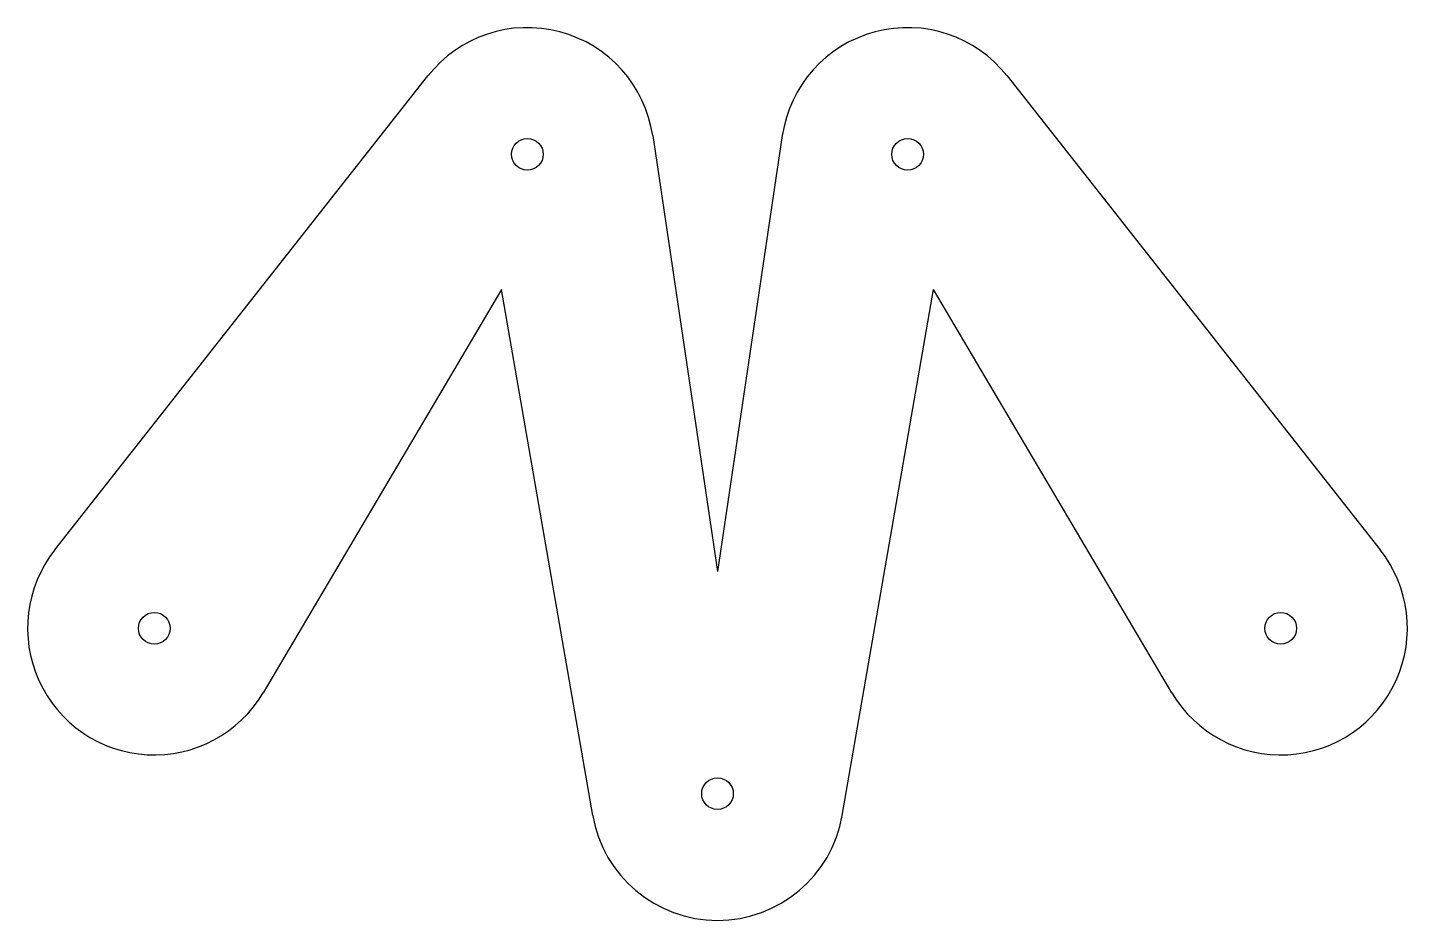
# Model space of a CAD drawing. Header units: centimetres. Extents: x -2.18 to 2.18, y -0.04 to 2.78.
import ezdxf

# ---------------------------------------------------------------- set-up
doc = ezdxf.new("R2010")
doc.units = ezdxf.units.CM
doc.header["$MEASUREMENT"] = 0
doc.layers.add('Middle PPMP  Ligament.stp v2 v3_Middle PPMP  Ligament.stp v2_0', color=7, linetype='Continuous')

msp = doc.modelspace()

# ---------------------------------------------------------------- linework, layer by layer
at = {"layer": 'Middle PPMP  Ligament.stp v2 v3_Middle PPMP  Ligament.stp v2_0'}
for p, q in [((-2.0931, 1.1283), (-0.9146, 2.6248)), ((0.9146, 2.6248), (2.0931, 1.1283)), ((-0.2047, 2.4362), (0, 1.06)), ((0.2047, 2.4362), (0, 1.06)), ((-0.682, 1.9503), (-1.4345, 0.6772)), ((-0.3941, 0.2899), (-0.682, 1.9503)), ((0.3941, 0.2899), (0.682, 1.9503)), ((1.4345, 0.6772), (0.682, 1.9503))]:
    msp.add_line(p, q, dxfattribs=at)
for centre in [(-0.6003, 2.3773), (0.6003, 2.3773), (-1.7789, 0.8808), (1.7789, 0.8808), (0, 0.3583)]:
    msp.add_circle(centre, 0.05, dxfattribs=at)
for centre, start, end in [((-0.6003, 2.3773), 8.4596, 141.7795), ((0.6003, 2.3773), 38.2205, 171.5404), ((-1.7789, 0.8808), 141.7795, 329.4133), ((1.7789, 0.8808), 210.5867, 38.2205), ((0, 0.3583), 189.8367, 350.1633)]:
    msp.add_arc(centre, 0.4, start, end, dxfattribs=at)

doc.saveas('drawing.dxf')
